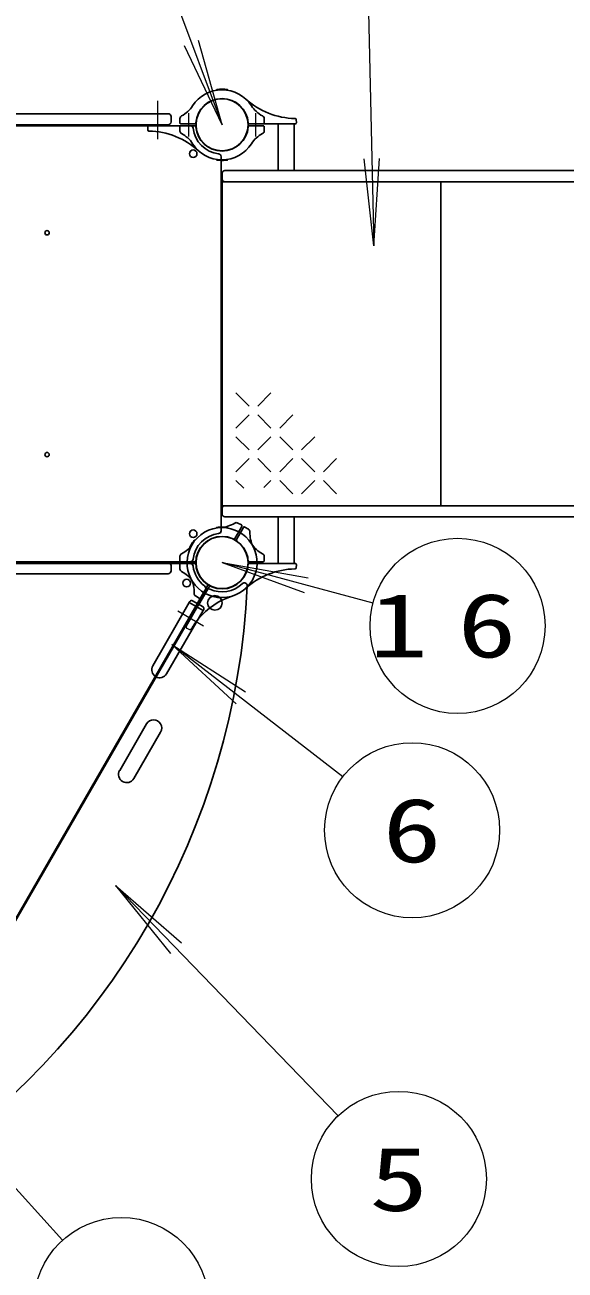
# Model space of a CAD drawing. Units: millimetres on the paper, scale 1:50. Extents: x -385 to 0, y -594 to 267.
# Drawn here: x -294.75 to -276.23, y 91.4 to 134.06 of the extents above; entities that cross this region are included whole.
import ezdxf
from ezdxf.enums import TextEntityAlignment as Align

# ---------------------------------------------------------------- set-up
doc = ezdxf.new("R2010")
doc.units = ezdxf.units.MM
doc.linetypes.add('USER1', pattern=[4.5, 2.5, -2])
doc.linetypes.add('USER2', pattern=[6, 3, -1, 1, -1])
doc.layers.add('LY_1', color=7, linetype='Continuous', lineweight=25)
doc.styles.add('ＭＳ ゴシック', font='')
doc.styles.get('ＭＳ ゴシック').set_extended_font_data('MS Gothic')

msp = doc.modelspace()

# ---------------------------------------------------------------- linework, layer by layer
at = {"layer": 'LY_1', "lineweight": 13}
for p, q in [((-290.284, 136.782), (-287.988, 130.642)), ((-283.021, 136.896), (-282.779, 126.496)), ((-287.988, 130.642), (-288.79, 133.533)), ((-287.988, 130.642), (-289.28, 133.35)), ((-282.779, 126.496), (-283.11, 129.478)), ((-282.779, 126.496), (-282.587, 129.49)), ((-287.062, 121.004), (-287.512, 121.454)), ((-286.312, 121.454), (-286.762, 121.004)), ((-287.062, 120.704), (-287.512, 120.254)), ((-286.312, 120.254), (-286.762, 120.704)), ((-285.562, 120.704), (-286.012, 120.254)), ((-287.062, 119.504), (-287.512, 119.954)), ((-286.312, 119.954), (-286.762, 119.504)), ((-285.562, 119.504), (-286.012, 119.954)), ((-284.812, 119.954), (-285.262, 119.504)), ((-287.062, 119.204), (-287.512, 118.754)), ((-286.312, 118.754), (-286.762, 119.204)), ((-285.562, 119.204), (-286.012, 118.754)), ((-284.812, 118.754), (-285.262, 119.204)), ((-284.062, 119.204), (-284.512, 118.754)), ((-287.245, 118.187), (-287.512, 118.454)), ((-286.312, 118.454), (-286.552, 118.215)), ((-285.562, 118.004), (-286.012, 118.454)), ((-284.812, 118.454), (-285.262, 118.004)), ((-284.062, 118.004), (-284.512, 118.454)), ((-287.988, 115.642), (-285.17, 114.615)), ((-287.988, 115.642), (-285.034, 115.12)), ((-282.811, 114.252), (-287.988, 115.642)), ((-289.71, 112.84), (-287.505, 110.806)), ((-289.71, 112.84), (-287.185, 111.219)), ((-283.846, 108.307), (-289.71, 112.84)), ((-291.642, 104.582), (-289.753, 102.251)), ((-291.642, 104.582), (-289.377, 102.615)), ((-284.011, 96.685), (-291.642, 104.582)), ((-293.455, 92.428), (-298.154, 97.612))]:
    msp.add_line(p, q, dxfattribs=at)
at = {"layer": 'LY_1'}
for p, q in [((-288.188, 131.825), (-288.188, 131.829)), ((-287.788, 131.825), (-287.788, 131.829)), ((-310.138, 131.022), (-289.838, 131.022)), ((-310.138, 130.642), (-289.838, 130.642)), ((-288.926, 130.612), (-299.988, 130.612)), ((-290.537, 130.57), (-290.532, 130.465)), ((-289.738, 130.922), (-289.738, 130.742)), ((-289.437, 130.714), (-289.432, 130.859)), ((-289.437, 130.571), (-289.432, 130.414)), ((-288.926, 130.672), (-289.397, 130.672)), ((-287.051, 130.672), (-285.48, 130.672)), ((-287.051, 130.612), (-286.58, 130.612)), ((-286.54, 130.714), (-286.545, 130.871)), ((-286.54, 130.571), (-286.545, 130.425)), ((-286.06, 130.672), (-286.06, 129.072)), ((-285.516, 130.672), (-285.516, 129.072)), ((-285.44, 130.714), (-285.445, 130.819)), ((-288.188, 129.459), (-288.188, 129.456)), ((-288.018, 123.142), (-288.018, 129.55)), ((-287.788, 129.459), (-287.788, 129.456)), ((-287.988, 128.792), (-287.988, 128.972)), ((-273.088, 129.072), (-287.888, 129.072)), ((-272.988, 128.692), (-287.988, 128.692)), ((-287.988, 117.592), (-287.988, 128.692)), ((-280.488, 128.692), (-280.488, 123.142)), ((-288.018, 123.142), (-288.018, 116.734)), ((-280.488, 117.592), (-280.488, 123.142)), ((-272.988, 117.592), (-287.988, 117.592)), ((-287.988, 117.492), (-287.988, 117.312)), ((-273.088, 117.212), (-287.888, 117.212)), ((-287.326, 116.932), (-287.465, 117.006)), ((-286.06, 115.612), (-286.06, 117.212)), ((-285.516, 115.612), (-285.516, 117.212)), ((-288.188, 116.825), (-288.188, 116.829)), ((-287.788, 116.825), (-287.788, 116.829)), ((-287.546, 116.469), (-287.31, 116.877)), ((-287.494, 116.439), (-287.258, 116.847)), ((-287.202, 116.861), (-287.079, 116.784)), ((-289.113, 116.061), (-289.116, 116.062)), ((-288.913, 116.407), (-288.916, 116.409)), ((-289.838, 115.642), (-310.138, 115.642)), ((-288.926, 115.672), (-299.988, 115.672)), ((-289.437, 115.714), (-289.432, 115.871)), ((-287.051, 115.672), (-286.58, 115.672)), ((-286.54, 115.714), (-286.545, 115.859)), ((-288.926, 115.612), (-310.896, 115.612)), ((-289.838, 115.262), (-310.138, 115.262)), ((-289.738, 115.362), (-289.738, 115.542)), ((-289.437, 115.571), (-289.432, 115.425)), ((-287.051, 115.612), (-285.48, 115.612)), ((-285.44, 115.57), (-285.445, 115.465)), ((-288.483, 114.845), (-299.546, 95.684)), ((-288.431, 114.815), (-288.782, 114.207)), ((-288.536, 114.693), (-299.441, 95.806)), ((-288.638, 114.123), (-289.005, 114.335)), ((-288.775, 114.423), (-288.898, 114.5)), ((-289.112, 114.27), (-290.362, 112.105)), ((-288.641, 113.998), (-289.891, 111.833)), ((-289.087, 114.313), (-289.112, 114.27)), ((-288.641, 113.998), (-289.112, 114.27)), ((-288.616, 114.041), (-288.641, 113.998)), ((-290.578, 110.117), (-291.498, 108.523)), ((-290.093, 109.837), (-291.013, 108.243))]:
    msp.add_line(p, q, dxfattribs=at)
at = {"layer": 'LY_1', "linetype": 'USER2', "lineweight": 13}
for p, q in [((-290.188, 130.155), (-290.188, 131.458)), ((-289.138, 131.04), (-289.138, 130.244)), ((-286.838, 131.04), (-286.838, 130.244)), ((-288.619, 113.466), (-289.506, 113.978))]:
    msp.add_line(p, q, dxfattribs=at)
at = {"layer": 'LY_1', "linetype": 'USER1', "lineweight": 13}
for p, q in [((-288.782, 114.207), (-289.217, 113.454)), ((-289.2, 113.399), (-289.107, 113.351))]:
    msp.add_line(p, q, dxfattribs=at)
at = {"layer": 'LY_1'}
for centre, radius in [((-287.988, 130.642), 0.891), ((-288.978, 129.652), 0.13), ((-293.988, 126.942), 0.075), ((-293.988, 119.342), 0.075), ((-288.978, 116.632), 0.13), ((-287.988, 115.642), 0.9), ((-287.988, 115.642), 0.891), ((-289.201, 114.942), 0.13), ((-288.232, 114.263), 0.25)]:
    msp.add_circle(centre, radius, dxfattribs=at)
at = {"layer": 'LY_1', "lineweight": 13}
for centre in [(-279.914, 113.474), (-281.473, 106.472), (-281.926, 94.527), (-291.44, 90.206)]:
    msp.add_circle(centre, 3, dxfattribs=at)
at = {"layer": 'LY_1'}
for centre, radius, start, end in [((-287.988, 130.642), 1.2, 90, 147.2728), ((-288.168, 131.829), 0.02, 98.6269, 180), ((-287.988, 130.642), 1.22, 90, 98.6269), ((-287.988, 130.642), 1.22, 81.3731, 90), ((-287.988, 130.642), 1.2, 32.7272, 90), ((-287.808, 131.829), 0.02, 0, 81.3731), ((-287.988, 130.642), 0.9, 90, 175.7293), ((-287.988, 130.642), 0.9, 4.2707, 90), ((-285.435, 133.456), 2.6, 227.7828, 268.9158), ((-289.838, 130.922), 0.1, 0, 90), ((-289.839, 131.832), 1, 297.4588, 327.2728), ((-286.138, 131.832), 1, 212.7272, 242.5412), ((-290.497, 130.572), 0.04, 90, 183), ((-289.838, 130.742), 0.1, 270, 0), ((-289.397, 130.712), 0.04, 178, 270), ((-289.397, 130.572), 0.04, 90, 182), ((-289.332, 130.856), 0.1, 117.4588, 178), ((-289.081, 130.512), 0.1, 6.7872, 90), ((-288.926, 130.712), 0.04, 270, 355.7293), ((-288.926, 130.572), 0.04, 4.2707, 90), ((-287.988, 130.642), 0.9, 184.2707, 270), ((-287.988, 130.642), 0.9, 270, 355.7293), ((-287.051, 130.712), 0.04, 184.2707, 270), ((-287.051, 130.572), 0.04, 90, 175.7293), ((-286.645, 130.856), 0.1, 2, 62.5412), ((-286.58, 130.712), 0.04, 270, 2), ((-286.58, 130.572), 0.04, 358, 90), ((-285.485, 130.817), 0.04, 3, 88.9159), ((-285.48, 130.712), 0.04, 270, 3), ((-290.492, 130.467), 0.04, 183, 268.9158), ((-290.542, 127.828), 2.6, 47.7828, 88.9159), ((-289.332, 130.429), 0.1, 182, 242.5412), ((-289.839, 129.453), 1, 32.7272, 62.5412), ((-287.988, 130.642), 1, 186.7872, 263.2128), ((-286.138, 129.453), 1, 117.4588, 147.2728), ((-286.645, 130.429), 0.1, 297.4588, 358), ((-287.988, 130.642), 1.2, 212.7272, 270), ((-287.988, 130.642), 1.2, 270, 327.2728), ((-288.168, 129.456), 0.02, 180, 261.3731), ((-287.988, 130.642), 1.22, 261.3731, 270), ((-288.118, 129.55), 0.1, 0, 83.2128), ((-287.988, 130.642), 1.22, 270, 278.6269), ((-287.808, 129.456), 0.02, 278.6269, 0), ((-287.888, 128.972), 0.1, 90, 180), ((-287.888, 128.792), 0.1, 180, 270), ((-287.888, 117.492), 0.1, 90, 180), ((-288.093, 117.84), 1, 272.7272, 302.5412), ((-287.888, 117.312), 0.1, 180, 270), ((-287.501, 116.912), 0.1, 62, 122.5412), ((-287.345, 116.897), 0.04, 330, 62), ((-287.988, 115.642), 1.2, 90, 150), ((-287.988, 115.642), 1, 96.7872, 173.2128), ((-288.168, 116.829), 0.02, 98.6269, 180), ((-287.988, 115.642), 1.22, 90, 98.6269), ((-288.118, 116.734), 0.1, 276.7872, 0), ((-287.988, 115.642), 1.22, 81.3731, 90), ((-287.988, 115.642), 1.2, 32.7272, 90), ((-287.808, 116.829), 0.02, 0, 81.3731), ((-287.58, 116.489), 0.04, 244.2707, 330), ((-287.224, 116.827), 0.04, 58, 150), ((-287.132, 116.699), 0.1, 357.4588, 58), ((-286.033, 116.65), 1, 177.4588, 207.2728), ((-289.839, 116.832), 1, 297.4588, 327.2728), ((-287.988, 115.642), 1.2, 150, 207.2728), ((-289.106, 116.079), 0.02, 158.6269, 240), ((-287.988, 115.642), 1.22, 150, 158.6269), ((-287.988, 115.642), 1.22, 141.3731, 150), ((-288.926, 116.391), 0.02, 60, 141.3731), ((-287.459, 116.419), 0.04, 150, 235.7293), ((-286.138, 116.832), 1, 212.7272, 242.5412), ((-287.988, 115.642), 1.2, 330, 27.2728), ((-289.838, 115.542), 0.1, 0, 90), ((-289.397, 115.712), 0.04, 178, 270), ((-289.332, 115.856), 0.1, 117.4588, 178), ((-289.081, 115.772), 0.1, 270, 353.2128), ((-288.926, 115.712), 0.04, 270, 355.7293), ((-287.051, 115.712), 0.04, 184.2707, 270), ((-286.645, 115.856), 0.1, 2, 62.5412), ((-286.58, 115.712), 0.04, 270, 2), ((-289.838, 115.362), 0.1, 270, 0), ((-289.397, 115.572), 0.04, 90, 182), ((-289.332, 115.429), 0.1, 182, 242.5412), ((-289.839, 114.453), 1, 32.7272, 62.5412), ((-289.081, 115.512), 0.1, 6.7872, 90), ((-287.988, 115.642), 1, 186.7872, 233.2128), ((-288.926, 115.572), 0.04, 4.2707, 90), ((-285.435, 112.828), 2.6, 91.0841, 132.2172), ((-287.051, 115.572), 0.04, 90, 175.7293), ((-285.485, 115.467), 0.04, 271.0842, 357), ((-285.48, 115.572), 0.04, 357, 90), ((-312.695, 116.05), 25.6, 302.6915, 357.3085), ((-289.944, 114.634), 1, 357.4588, 27.2728), ((-287.988, 115.642), 1.2, 212.7272, 270), ((-288.647, 114.761), 0.1, 330, 53.2128), ((-288.518, 114.865), 0.04, 330, 55.7293), ((-288.397, 114.795), 0.04, 64.2707, 150), ((-287.988, 115.642), 1, 245.2159, 314.1158), ((-287.988, 115.642), 1.2, 270, 330), ((-287.223, 114.852), 0.1, 357.3085, 134.1158), ((-289.035, 114.283), 0.06, 60, 150), ((-288.845, 114.585), 0.1, 177.4588, 238), ((-286.828, 112.024), 2.6, 107.7828, 139.6004), ((-288.753, 114.457), 0.04, 238, 330), ((-288.45, 114.643), 0.1, 65.2159, 150), ((-288.668, 114.071), 0.06, 330, 60), ((-290.126, 111.969), 0.272, 150, 330), ((-290.336, 109.977), 0.28, 330, 150), ((-291.256, 108.383), 0.28, 150, 330)]:
    msp.add_arc(centre, radius, start, end, dxfattribs=at)
at = {"layer": 'LY_1', "linetype": 'USER1', "lineweight": 13}
for centre, radius, start, end in [((-286.828, 112.024), 2.6, 139.6004, 148.9159), ((-289.182, 113.434), 0.04, 150, 243), ((-289.089, 113.387), 0.04, 243, 328.9158)]:
    msp.add_arc(centre, radius, start, end, dxfattribs=at)

# ---------------------------------------------------------------- texts
at = {"layer": 'LY_1', "style": 'ＭＳ ゴシック', "width": 1.35}
for s, p in [('6', (-281.473, 106.472)), ('5', (-281.926, 94.527))]:
    msp.add_text(s, height=2.199, dxfattribs=at).set_placement(p, align=Align.MIDDLE_CENTER)
at = {"layer": 'LY_1', "insert": (-279.914, 113.474), "char_height": 2.199, "attachment_point": 5, "style": 'ＭＳ ゴシック'}
msp.add_mtext('\\T1.5;\\W1.35;16', dxfattribs=at)

doc.saveas('drawing.dxf')
